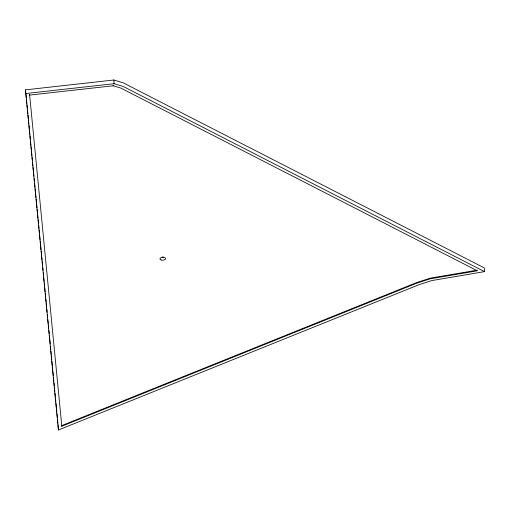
<?xml version="1.0" encoding="UTF-8"?>
<svg xmlns="http://www.w3.org/2000/svg" width="510" height="510" viewBox="0 0 510 510"><rect width="100%" height="100%" fill="white"/><g stroke="black" fill="none" stroke-linecap="round" stroke-linejoin="round"><path stroke-width="0.76" d="M61.812 426.213L416.715 283.197L430.223 278.804L477.347 270.797L120.895 88.102L113.201 85.776L29.605 95.102L29.58 94.458L61.812 426.213L61.78 425.576L416.689 282.559L430.198 278.167L477.315 270.16M58.401 430L418.723 284.803L431.632 280.602L484.5 271.62L484.328 267.928L123.12 82.792L113.87 80L25.5 89.856L58.401 430L58.07 424.728M25.672 93.547L114.049 83.691L123.292 86.483L484.5 271.62M25.5 89.856L25.729 92.233M25.883 93.814L26.271 97.773M26.424 99.361L26.807 103.32M26.966 104.901L27.272 108.069M27.425 109.65L27.808 113.609M27.967 115.196L28.273 118.358M28.426 119.946L28.809 123.904M28.968 125.485L29.35 129.444M29.503 131.025L29.809 134.194M29.969 135.781L30.351 139.734M30.504 141.321L30.893 145.28M31.046 146.861L31.352 150.029M31.505 151.61L31.894 155.569M32.047 157.156L32.353 160.318M32.583 162.696L32.895 165.865M33.048 167.446L33.43 171.405M33.584 172.986L33.896 176.154M34.125 178.532L34.431 181.7M34.584 183.281L34.973 187.24M35.126 188.821L35.432 191.989M35.585 193.57L35.974 197.529M36.127 199.117L36.484 202.935M36.592 203.898L36.975 207.857M37.128 209.438L37.517 213.397M37.67 214.978L37.976 218.146M38.129 219.727L38.518 223.686M38.671 225.267L38.977 228.435M39.13 230.016L39.519 233.975M39.672 235.556L40.054 239.515M40.207 241.096L40.52 244.264M40.672 245.845L41.055 249.804M41.208 251.385L41.597 255.344M41.75 256.925L42.056 260.094M42.209 261.675L42.598 265.633M42.751 267.214L43.057 270.383M43.286 272.761L43.599 275.923M43.752 277.51L44.134 281.463M44.287 283.05L44.599 286.212M44.752 287.799L45.135 291.752M45.288 293.339L45.677 297.298M45.83 298.879L46.136 302.041M46.289 303.628L46.678 307.587M46.831 309.168L47.137 312.337M47.373 314.708L47.679 317.877M47.832 319.458L48.214 323.416M48.373 324.998L48.679 328.166M48.909 330.537L49.215 333.706M49.374 335.287L50.216 343.995M50.452 346.367L50.758 349.535M50.911 351.116L51.217 354.284M51.37 355.865L51.759 359.824M51.912 361.405L52.294 365.364M52.453 366.951L52.76 370.113M52.912 371.694L53.295 375.653M53.454 377.241L53.837 381.193M53.99 382.781L54.296 385.942M54.455 387.53L54.838 391.482M54.991 393.07L55.297 396.232M55.456 397.819L55.839 401.778M55.992 403.359L56.374 407.318M56.534 408.899L56.839 412.067M56.992 413.648L57.375 417.607M57.534 419.188L57.917 423.147M113.87 80L114.049 83.691M113.169 85.132L113.201 85.776M163.353 257.046A2.824 1.479 -2.7 0 1 162.206 257.123M161.007 259.915A2.824 1.479 -2.7 0 0 165.559 258.819A2.824 1.479 -2.7 0 0 161.727 257.359A2.824 1.479 -2.7 0 0 161.007 259.915"/></g></svg>
